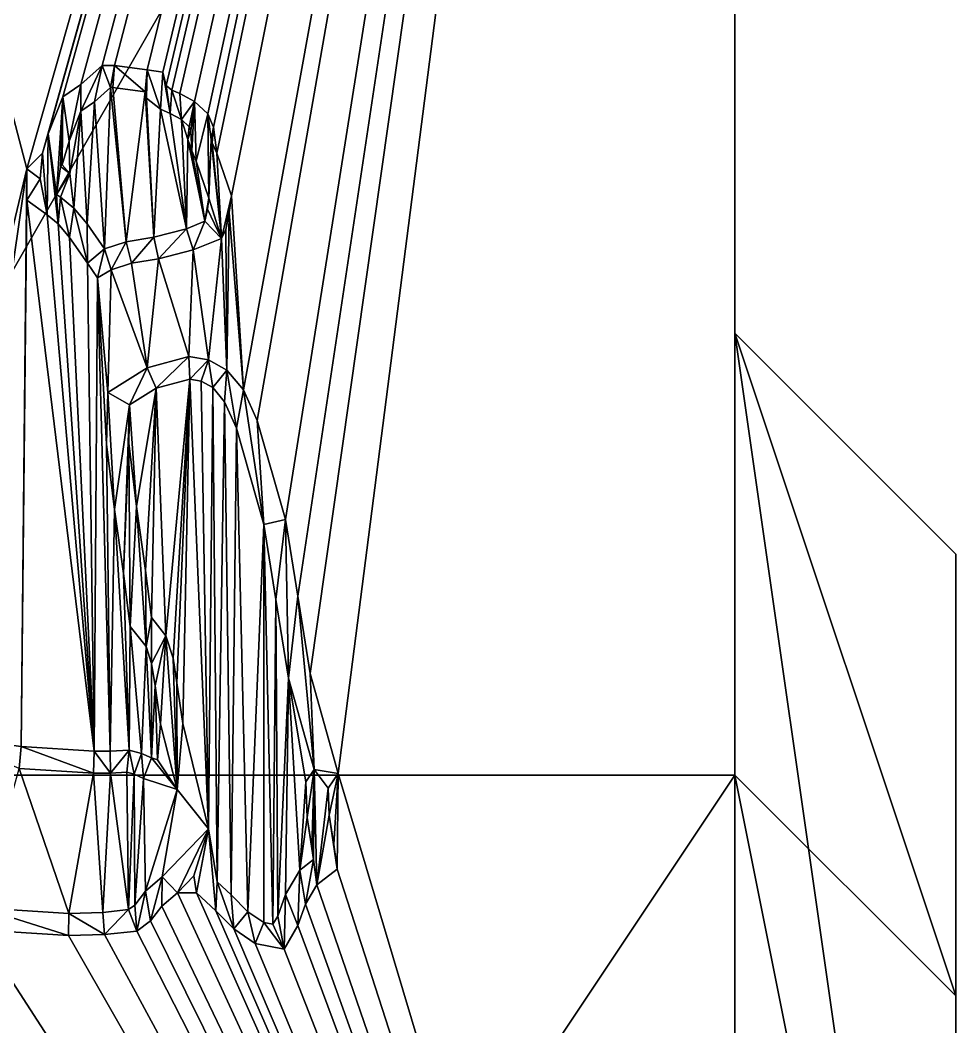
# Model space of a CAD drawing. Extents: x 10 to 110, y 10 to 115.
# Drawn here: x 88.82 to 110, y 34.3 to 57.09 of the extents above; entities that cross this region are included whole.
import ezdxf

# ---------------------------------------------------------------- set-up
doc = ezdxf.new("R2010")
doc.units = 0
doc.header["$MEASUREMENT"] = 0
doc.layers.add('STL2DXF', color=7, linetype='Continuous')

msp = doc.modelspace()

# ---------------------------------------------------------------- linework, layer by layer
at = {"layer": 'STL2DXF'}
for points in [[(85.754, 66.011, -0.6), (105, 110, -0.6), (88.975, 53.722, -0.6)], [(88.975, 53.722, -0.6), (105, 110, -0.6), (89.331, 54.079, -0.6)], [(89.331, 54.079, -0.6), (105, 110, -0.6), (89.458, 54.511, -0.6)], [(89.458, 54.511, -0.6), (105, 110, -0.6), (89.789, 55.351, -0.6)], [(89.789, 55.351, -0.6), (105, 110, -0.6), (90.196, 55.631, -0.6)], [(90.196, 55.631, -0.6), (105, 110, -0.6), (90.68, 56.063, -0.6)], [(90.68, 56.063, -0.6), (105, 110, -0.6), (90.96, 56.063, -0.6)], [(90.96, 56.063, -0.6), (105, 110, -0.6), (91.697, 55.962, -0.6)], [(91.697, 55.962, -0.6), (105, 110, -0.6), (92.054, 55.911, -0.6)], [(92.054, 55.911, -0.6), (105, 110, -0.6), (92.13, 55.605, -0.6)], [(92.13, 55.605, -0.6), (105, 110, -0.6), (92.257, 55.504, -0.6)], [(92.257, 55.504, -0.6), (105, 110, -0.6), (92.435, 55.427, -0.6)], [(92.435, 55.427, -0.6), (105, 110, -0.6), (92.766, 55.249, -0.6)], [(92.766, 55.249, -0.6), (105, 110, -0.6), (93.072, 54.969, -0.6)], [(93.072, 54.969, -0.6), (105, 110, -0.6), (93.199, 54.664, -0.6)], [(93.199, 54.664, -0.6), (105, 110, -0.6), (93.275, 54.079, -0.6)], [(93.275, 54.079, -0.6), (105, 110, -0.6), (93.606, 53.112, -0.6)], [(93.606, 53.112, -0.6), (105, 110, -0.6), (93.879, 48.716, -0.6)], [(93.879, 48.716, -0.6), (105, 110, -0.6), (94.191, 48.023, -0.6)], [(94.191, 48.023, -0.6), (105, 110, -0.6), (94.827, 45.784, -0.6)], [(94.827, 45.784, -0.6), (105, 110, -0.6), (95.107, 44.053, -0.6)], [(95.107, 44.053, -0.6), (105, 110, -0.6), (95.387, 42.298, -0.6)], [(95.387, 42.298, -0.6), (105, 110, -0.6), (96.023, 40.033, -0.6)], [(96.023, 40.033, -0.6), (105, 110, -0.6), (105, 10, -0.6)], [(105, 10, -0.6), (105, 110, -0.6), (105, 50, -0.6)], [(105, 50, -0.6), (105, 110, -0.6), (105, 70, -0.6)], [(82.121, 80, 0.5), (82.121, 40, 0.5), (105, 80, 0.5)], [(105, 80, 0.5), (82.121, 40, 0.5), (105, 40, 0.5)], [(105, 80, 0.5), (105, 40, 0.5), (105, 50, 0.5)], [(105, 80, 0.5), (105, 50, 0.5), (105, 70, 0.5)], [(105, 70, -0.6), (105, 50, 0.5), (105, 50, -0.6)], [(105, 50, 0.5), (105, 70, -0.6), (105, 70, 0.5)], [(85.754, 66.011, -0.6), (88.975, 53.722, -0.6), (85.947, 41.025, -0.6)], [(90.198, 55.026, -0.4), (90.196, 55.631, -0.4), (90.68, 56.063, -0.4)], [(90.68, 56.063, -0.4), (90.196, 55.631, -0.6), (90.68, 56.063, -0.6)], [(90.196, 55.631, -0.6), (90.68, 56.063, -0.4), (90.196, 55.631, -0.4)], [(90.198, 55.026, -0.4), (90.68, 56.063, -0.4), (90.506, 55.237, -0.4)], [(90.506, 55.237, -0.4), (90.68, 56.063, -0.4), (90.871, 55.563, -0.4)], [(90.871, 55.563, -0.4), (90.68, 56.063, -0.4), (90.96, 56.063, -0.4)], [(90.96, 56.063, -0.6), (90.68, 56.063, -0.4), (90.68, 56.063, -0.6)], [(90.68, 56.063, -0.4), (90.96, 56.063, -0.6), (90.96, 56.063, -0.4)], [(90.871, 55.563, -0.4), (90.96, 56.063, -0.4), (90.925, 55.563, -0.4)], [(90.925, 55.563, -0.4), (90.96, 56.063, -0.4), (91.65, 55.463, -0.4)], [(91.65, 55.463, -0.4), (90.96, 56.063, -0.4), (91.697, 55.962, -0.4)], [(91.697, 55.962, -0.6), (90.96, 56.063, -0.4), (90.96, 56.063, -0.6)], [(90.96, 56.063, -0.4), (91.697, 55.962, -0.6), (91.697, 55.962, -0.4)], [(91.65, 55.463, -0.4), (91.697, 55.962, -0.4), (91.686, 55.32, -0.4)], [(91.686, 55.32, -0.4), (91.697, 55.962, -0.4), (91.998, 55.071, -0.4)], [(91.998, 55.071, -0.4), (91.697, 55.962, -0.4), (92.054, 55.911, -0.4)], [(92.054, 55.911, -0.6), (91.697, 55.962, -0.4), (91.697, 55.962, -0.6)], [(91.697, 55.962, -0.4), (92.054, 55.911, -0.6), (92.054, 55.911, -0.4)], [(91.998, 55.071, -0.4), (92.054, 55.911, -0.4), (92.218, 54.976, -0.4)], [(92.218, 54.976, -0.4), (92.054, 55.911, -0.4), (92.13, 55.605, -0.4)], [(92.13, 55.605, -0.4), (92.054, 55.911, -0.6), (92.13, 55.605, -0.6)], [(92.054, 55.911, -0.6), (92.13, 55.605, -0.4), (92.054, 55.911, -0.4)], [(89.932, 54.349, -0.4), (89.789, 55.351, -0.4), (90.196, 55.631, -0.4)], [(90.196, 55.631, -0.4), (89.789, 55.351, -0.6), (90.196, 55.631, -0.6)], [(89.789, 55.351, -0.6), (90.196, 55.631, -0.4), (89.789, 55.351, -0.4)], [(89.932, 54.349, -0.4), (90.196, 55.631, -0.4), (90.198, 55.026, -0.4)], [(92.218, 54.976, -0.4), (92.13, 55.605, -0.4), (92.257, 55.504, -0.4)], [(92.257, 55.504, -0.6), (92.13, 55.605, -0.4), (92.13, 55.605, -0.6)], [(92.13, 55.605, -0.4), (92.257, 55.504, -0.6), (92.257, 55.504, -0.4)], [(90.732, 51.909, -0.6), (90.506, 55.237, -0.6), (90.871, 55.563, -0.6)], [(90.506, 55.237, -0.6), (90.871, 55.563, -0.4), (90.871, 55.563, -0.6)], [(90.871, 55.563, -0.4), (90.506, 55.237, -0.6), (90.506, 55.237, -0.4)], [(90.732, 51.909, -0.6), (90.871, 55.563, -0.6), (91.22, 52.072, -0.6)], [(91.22, 52.072, -0.6), (90.871, 55.563, -0.6), (90.925, 55.563, -0.6)], [(90.871, 55.563, -0.4), (90.925, 55.563, -0.6), (90.871, 55.563, -0.6)], [(90.925, 55.563, -0.6), (90.871, 55.563, -0.4), (90.925, 55.563, -0.4)], [(91.22, 52.072, -0.6), (90.925, 55.563, -0.6), (91.65, 55.463, -0.6)], [(90.925, 55.563, -0.4), (91.65, 55.463, -0.6), (90.925, 55.563, -0.6)], [(91.65, 55.463, -0.6), (90.925, 55.563, -0.4), (91.65, 55.463, -0.4)], [(91.22, 52.072, -0.6), (91.65, 55.463, -0.6), (91.848, 52.176, -0.6)], [(91.848, 52.176, -0.6), (91.65, 55.463, -0.6), (91.686, 55.32, -0.6)], [(91.65, 55.463, -0.6), (91.686, 55.32, -0.4), (91.686, 55.32, -0.6)], [(91.686, 55.32, -0.4), (91.65, 55.463, -0.6), (91.65, 55.463, -0.4)], [(92.218, 54.976, -0.4), (92.257, 55.504, -0.4), (92.474, 54.838, -0.4)], [(92.474, 54.838, -0.4), (92.257, 55.504, -0.4), (92.435, 55.427, -0.4)], [(92.435, 55.427, -0.6), (92.257, 55.504, -0.4), (92.257, 55.504, -0.6)], [(92.257, 55.504, -0.4), (92.435, 55.427, -0.6), (92.435, 55.427, -0.4)], [(92.474, 54.838, -0.4), (92.435, 55.427, -0.4), (92.766, 55.249, -0.4)], [(92.766, 55.249, -0.6), (92.435, 55.427, -0.4), (92.435, 55.427, -0.6)], [(92.435, 55.427, -0.4), (92.766, 55.249, -0.6), (92.766, 55.249, -0.4)], [(89.789, 55.351, -0.4), (89.648, 53.14, -0.4), (89.458, 54.511, -0.4)], [(89.789, 55.351, -0.6), (89.458, 54.511, -0.4), (89.458, 54.511, -0.6)], [(89.458, 54.511, -0.4), (89.789, 55.351, -0.6), (89.789, 55.351, -0.4)], [(89.648, 53.14, -0.4), (89.789, 55.351, -0.4), (89.736, 53.777, -0.4)], [(89.736, 53.777, -0.4), (89.789, 55.351, -0.4), (89.775, 53.815, -0.4)], [(89.775, 53.815, -0.4), (89.789, 55.351, -0.4), (89.932, 54.349, -0.4)], [(90.34, 52.474, -0.6), (90.198, 55.026, -0.6), (90.506, 55.237, -0.6)], [(90.198, 55.026, -0.6), (90.506, 55.237, -0.4), (90.506, 55.237, -0.6)], [(90.506, 55.237, -0.4), (90.198, 55.026, -0.6), (90.198, 55.026, -0.4)], [(90.34, 52.474, -0.6), (90.506, 55.237, -0.6), (90.732, 51.909, -0.6)], [(91.848, 52.176, -0.6), (91.686, 55.32, -0.6), (91.998, 55.071, -0.6)], [(91.686, 55.32, -0.4), (91.998, 55.071, -0.6), (91.686, 55.32, -0.6)], [(91.998, 55.071, -0.6), (91.686, 55.32, -0.4), (91.998, 55.071, -0.4)], [(92.474, 54.838, -0.4), (92.766, 55.249, -0.4), (92.652, 54.675, -0.4)], [(92.652, 54.675, -0.4), (92.766, 55.249, -0.4), (92.689, 54.588, -0.4)], [(92.689, 54.588, -0.4), (92.766, 55.249, -0.4), (92.707, 54.127, -0.4)], [(92.707, 54.127, -0.4), (92.766, 55.249, -0.4), (92.809, 53.896, -0.4)], [(92.809, 53.896, -0.4), (92.766, 55.249, -0.4), (93.072, 54.969, -0.4)], [(93.072, 54.969, -0.6), (92.766, 55.249, -0.4), (92.766, 55.249, -0.6)], [(92.766, 55.249, -0.4), (93.072, 54.969, -0.6), (93.072, 54.969, -0.4)], [(89.949, 53.617, -0.6), (89.932, 54.349, -0.6), (90.198, 55.026, -0.6)], [(89.932, 54.349, -0.4), (90.198, 55.026, -0.6), (89.932, 54.349, -0.6)], [(90.198, 55.026, -0.6), (89.932, 54.349, -0.4), (90.198, 55.026, -0.4)], [(89.949, 53.617, -0.6), (90.198, 55.026, -0.6), (90.039, 52.835, -0.6)], [(90.039, 52.835, -0.6), (90.198, 55.026, -0.6), (90.34, 52.474, -0.6)], [(91.848, 52.176, -0.6), (91.998, 55.071, -0.6), (92.585, 52.367, -0.6)], [(92.585, 52.367, -0.6), (91.998, 55.071, -0.6), (92.218, 54.976, -0.6)], [(91.998, 55.071, -0.4), (92.218, 54.976, -0.6), (91.998, 55.071, -0.6)], [(92.218, 54.976, -0.6), (91.998, 55.071, -0.4), (92.218, 54.976, -0.4)], [(92.585, 52.367, -0.6), (92.218, 54.976, -0.6), (92.474, 54.838, -0.6)], [(92.218, 54.976, -0.4), (92.474, 54.838, -0.6), (92.218, 54.976, -0.6)], [(92.474, 54.838, -0.6), (92.218, 54.976, -0.4), (92.474, 54.838, -0.4)], [(92.809, 53.896, -0.4), (93.072, 54.969, -0.4), (93.095, 53.061, -0.4)], [(93.095, 53.061, -0.4), (93.072, 54.969, -0.4), (93.148, 54.384, -0.4)], [(93.148, 54.384, -0.4), (93.072, 54.969, -0.4), (93.199, 54.664, -0.4)], [(93.199, 54.664, -0.4), (93.072, 54.969, -0.6), (93.199, 54.664, -0.6)], [(93.072, 54.969, -0.6), (93.199, 54.664, -0.4), (93.072, 54.969, -0.4)], [(92.585, 52.367, -0.6), (92.474, 54.838, -0.6), (92.621, 54.384, -0.6)], [(92.621, 54.384, -0.6), (92.474, 54.838, -0.6), (92.652, 54.675, -0.6)], [(92.474, 54.838, -0.4), (92.652, 54.675, -0.6), (92.474, 54.838, -0.6)], [(92.652, 54.675, -0.6), (92.474, 54.838, -0.4), (92.652, 54.675, -0.4)], [(89.433, 52.679, -0.4), (89.331, 54.079, -0.4), (89.458, 54.511, -0.4)], [(89.458, 54.511, -0.6), (89.331, 54.079, -0.4), (89.331, 54.079, -0.6)], [(89.331, 54.079, -0.4), (89.458, 54.511, -0.6), (89.458, 54.511, -0.4)], [(89.433, 52.679, -0.4), (89.458, 54.511, -0.4), (89.687, 52.476, -0.4)], [(89.687, 52.476, -0.4), (89.458, 54.511, -0.4), (89.648, 53.14, -0.4)], [(92.621, 54.384, -0.6), (92.652, 54.675, -0.6), (92.689, 54.588, -0.6)], [(92.707, 54.127, -0.4), (92.621, 54.384, -0.4), (92.689, 54.588, -0.4)], [(92.689, 54.588, -0.6), (92.621, 54.384, -0.4), (92.621, 54.384, -0.6)], [(92.621, 54.384, -0.4), (92.689, 54.588, -0.6), (92.689, 54.588, -0.4)], [(92.652, 54.675, -0.6), (92.689, 54.588, -0.4), (92.689, 54.588, -0.6)], [(92.689, 54.588, -0.4), (92.652, 54.675, -0.6), (92.652, 54.675, -0.4)], [(93.148, 54.384, -0.4), (93.199, 54.664, -0.4), (93.173, 54.46, -0.4)], [(93.148, 54.384, -0.4), (93.173, 54.46, -0.6), (93.148, 54.384, -0.6)], [(93.173, 54.46, -0.6), (93.148, 54.384, -0.4), (93.173, 54.46, -0.4)], [(93.173, 54.46, -0.6), (93.173, 54.308, -0.6), (93.148, 54.384, -0.6)], [(93.173, 54.46, -0.4), (93.199, 54.664, -0.6), (93.173, 54.46, -0.6)], [(93.199, 54.664, -0.6), (93.173, 54.46, -0.4), (93.199, 54.664, -0.4)], [(93.173, 54.308, -0.6), (93.173, 54.46, -0.6), (93.199, 54.664, -0.6)], [(93.173, 54.308, -0.6), (93.199, 54.664, -0.6), (93.275, 54.079, -0.6)], [(89.949, 53.617, -0.6), (89.775, 53.815, -0.6), (89.932, 54.349, -0.6)], [(89.775, 53.815, -0.4), (89.932, 54.349, -0.6), (89.775, 53.815, -0.6)], [(89.932, 54.349, -0.6), (89.775, 53.815, -0.4), (89.932, 54.349, -0.4)], [(92.621, 54.384, -0.6), (93.006, 52.535, -0.6), (92.585, 52.367, -0.6)], [(93.006, 52.535, -0.6), (92.621, 54.384, -0.6), (92.707, 54.127, -0.6)], [(92.621, 54.384, -0.6), (92.707, 54.127, -0.4), (92.707, 54.127, -0.6)], [(92.707, 54.127, -0.4), (92.621, 54.384, -0.6), (92.621, 54.384, -0.4)], [(93.377, 52.145, -0.4), (93.095, 53.061, -0.4), (93.148, 54.384, -0.4)], [(93.377, 52.145, -0.4), (93.148, 54.384, -0.4), (93.173, 54.308, -0.4)], [(93.173, 54.308, -0.4), (93.148, 54.384, -0.6), (93.173, 54.308, -0.6)], [(93.148, 54.384, -0.6), (93.173, 54.308, -0.4), (93.148, 54.384, -0.4)], [(93.377, 52.145, -0.4), (93.173, 54.308, -0.4), (93.275, 54.079, -0.4)], [(93.275, 54.079, -0.4), (93.173, 54.308, -0.6), (93.275, 54.079, -0.6)], [(93.173, 54.308, -0.6), (93.275, 54.079, -0.4), (93.173, 54.308, -0.4)], [(89.331, 54.079, -0.4), (89.28, 53.493, -0.4), (88.975, 53.722, -0.4)], [(89.331, 54.079, -0.4), (88.975, 53.722, -0.6), (89.331, 54.079, -0.6)], [(88.975, 53.722, -0.6), (89.331, 54.079, -0.4), (88.975, 53.722, -0.4)], [(89.433, 52.679, -0.4), (89.28, 53.493, -0.4), (89.331, 54.079, -0.4)], [(93.006, 52.535, -0.6), (92.707, 54.127, -0.6), (92.809, 53.896, -0.6)], [(92.707, 54.127, -0.6), (92.809, 53.896, -0.4), (92.809, 53.896, -0.6)], [(92.809, 53.896, -0.4), (92.707, 54.127, -0.6), (92.707, 54.127, -0.4)], [(93.377, 52.145, -0.4), (93.275, 54.079, -0.4), (93.606, 53.112, -0.4)], [(93.606, 53.112, -0.4), (93.275, 54.079, -0.6), (93.606, 53.112, -0.6)], [(93.275, 54.079, -0.6), (93.606, 53.112, -0.4), (93.275, 54.079, -0.4)], [(89.949, 53.617, -0.4), (89.648, 53.14, -0.4), (89.736, 53.777, -0.4)], [(89.775, 53.815, -0.6), (89.949, 53.617, -0.6), (89.736, 53.777, -0.6)], [(89.736, 53.777, -0.4), (89.775, 53.815, -0.6), (89.736, 53.777, -0.6)], [(89.775, 53.815, -0.6), (89.736, 53.777, -0.4), (89.775, 53.815, -0.4)], [(89.949, 53.617, -0.6), (89.736, 53.777, -0.4), (89.736, 53.777, -0.6)], [(89.736, 53.777, -0.4), (89.949, 53.617, -0.6), (89.949, 53.617, -0.4)], [(93.006, 52.535, -0.6), (92.809, 53.896, -0.6), (93.095, 53.061, -0.6)], [(92.809, 53.896, -0.6), (93.095, 53.061, -0.4), (93.095, 53.061, -0.6)], [(93.095, 53.061, -0.4), (92.809, 53.896, -0.6), (92.809, 53.896, -0.4)], [(85.947, 41.025, -0.6), (88.975, 53.722, -0.6), (87.117, 40.873, -0.6)], [(87.117, 40.873, -0.6), (88.975, 53.722, -0.6), (88.848, 40.644, -0.6)], [(88.975, 53.01, -0.6), (88.848, 40.644, -0.6), (88.975, 53.722, -0.6)], [(88.975, 53.722, -0.4), (89.28, 53.493, -0.6), (88.975, 53.722, -0.6)], [(89.28, 53.493, -0.6), (88.975, 53.722, -0.4), (89.28, 53.493, -0.4)], [(89.28, 53.493, -0.6), (88.975, 53.01, -0.6), (88.975, 53.722, -0.6)], [(89.949, 53.617, -0.6), (89.736, 53.077, -0.6), (89.648, 53.14, -0.6)], [(89.648, 53.14, -0.4), (89.949, 53.617, -0.6), (89.648, 53.14, -0.6)], [(89.949, 53.617, -0.6), (89.648, 53.14, -0.4), (89.949, 53.617, -0.4)], [(89.736, 53.077, -0.6), (89.949, 53.617, -0.6), (90.039, 52.835, -0.6)], [(89.28, 53.493, -0.4), (89.433, 52.679, -0.4), (88.975, 53.01, -0.4)], [(89.28, 53.493, -0.6), (88.975, 53.01, -0.4), (88.975, 53.01, -0.6)], [(88.975, 53.01, -0.4), (89.28, 53.493, -0.6), (89.28, 53.493, -0.4)], [(89.687, 52.476, -0.4), (89.648, 53.14, -0.4), (89.736, 53.077, -0.4)], [(89.736, 53.077, -0.6), (89.648, 53.14, -0.4), (89.648, 53.14, -0.6)], [(89.648, 53.14, -0.4), (89.736, 53.077, -0.6), (89.736, 53.077, -0.4)], [(93.377, 52.145, -0.4), (93.606, 53.112, -0.4), (93.479, 52.348, -0.4)], [(93.479, 52.348, -0.4), (93.606, 53.112, -0.4), (93.555, 52.73, -0.4)], [(93.555, 52.73, -0.4), (93.606, 53.112, -0.6), (93.555, 52.73, -0.6)], [(93.606, 53.112, -0.6), (93.555, 52.73, -0.4), (93.606, 53.112, -0.4)], [(93.879, 48.716, -0.6), (93.555, 52.73, -0.6), (93.606, 53.112, -0.6)], [(88.848, 40.644, -0.6), (88.975, 53.01, -0.6), (90.502, 40.542, -0.6)], [(88.975, 53.01, -0.4), (89.433, 52.679, -0.6), (88.975, 53.01, -0.6)], [(89.433, 52.679, -0.6), (88.975, 53.01, -0.4), (89.433, 52.679, -0.4)], [(90.502, 40.542, -0.6), (88.975, 53.01, -0.6), (89.433, 52.679, -0.6)], [(89.687, 52.476, -0.4), (89.736, 53.077, -0.4), (89.942, 52.17, -0.4)], [(89.942, 52.17, -0.4), (89.736, 53.077, -0.4), (90.039, 52.835, -0.4)], [(90.039, 52.835, -0.6), (89.736, 53.077, -0.4), (89.736, 53.077, -0.6)], [(89.736, 53.077, -0.4), (90.039, 52.835, -0.6), (90.039, 52.835, -0.4)], [(93.006, 52.535, -0.6), (93.095, 53.061, -0.6), (93.061, 52.812, -0.6)], [(93.377, 52.145, -0.4), (93.061, 52.812, -0.4), (93.095, 53.061, -0.4)], [(93.095, 53.061, -0.6), (93.061, 52.812, -0.4), (93.061, 52.812, -0.6)], [(93.061, 52.812, -0.4), (93.095, 53.061, -0.6), (93.095, 53.061, -0.4)], [(89.433, 52.679, -0.4), (89.687, 52.476, -0.6), (89.433, 52.679, -0.6)], [(89.687, 52.476, -0.6), (89.433, 52.679, -0.4), (89.687, 52.476, -0.4)], [(90.502, 40.542, -0.6), (89.433, 52.679, -0.6), (89.687, 52.476, -0.6)], [(89.942, 52.17, -0.4), (90.039, 52.835, -0.4), (90.349, 51.585, -0.4)], [(90.349, 51.585, -0.4), (90.039, 52.835, -0.4), (90.34, 52.474, -0.4)], [(90.34, 52.474, -0.4), (90.039, 52.835, -0.6), (90.34, 52.474, -0.6)], [(90.039, 52.835, -0.6), (90.34, 52.474, -0.4), (90.039, 52.835, -0.4)], [(93.377, 52.145, -0.4), (93.006, 52.535, -0.4), (93.061, 52.812, -0.4)], [(93.061, 52.812, -0.6), (93.006, 52.535, -0.4), (93.006, 52.535, -0.6)], [(93.006, 52.535, -0.4), (93.061, 52.812, -0.6), (93.061, 52.812, -0.4)], [(93.479, 52.348, -0.4), (93.555, 52.73, -0.6), (93.479, 52.348, -0.6)], [(93.555, 52.73, -0.6), (93.479, 52.348, -0.4), (93.555, 52.73, -0.4)], [(93.504, 49.168, -0.6), (93.479, 52.348, -0.6), (93.555, 52.73, -0.6)], [(93.504, 49.168, -0.6), (93.555, 52.73, -0.6), (93.879, 48.716, -0.6)], [(89.687, 52.476, -0.6), (89.942, 52.17, -0.4), (89.942, 52.17, -0.6)], [(89.942, 52.17, -0.4), (89.687, 52.476, -0.6), (89.687, 52.476, -0.4)], [(90.502, 40.542, -0.6), (89.687, 52.476, -0.6), (89.942, 52.17, -0.6)], [(90.349, 51.585, -0.4), (90.34, 52.474, -0.4), (90.732, 51.909, -0.4)], [(90.732, 51.909, -0.4), (90.34, 52.474, -0.6), (90.732, 51.909, -0.6)], [(90.34, 52.474, -0.6), (90.732, 51.909, -0.4), (90.34, 52.474, -0.4)], [(92.741, 51.89, -0.4), (92.585, 52.367, -0.4), (93.006, 52.535, -0.4)], [(93.006, 52.535, -0.4), (92.585, 52.367, -0.6), (93.006, 52.535, -0.6)], [(92.585, 52.367, -0.6), (93.006, 52.535, -0.4), (92.585, 52.367, -0.4)], [(92.741, 51.89, -0.4), (93.006, 52.535, -0.4), (93.377, 52.145, -0.4)], [(91.952, 51.687, -0.4), (91.848, 52.176, -0.4), (92.585, 52.367, -0.4)], [(92.585, 52.367, -0.4), (91.848, 52.176, -0.6), (92.585, 52.367, -0.6)], [(91.848, 52.176, -0.6), (92.585, 52.367, -0.4), (91.848, 52.176, -0.4)], [(91.952, 51.687, -0.4), (92.585, 52.367, -0.4), (92.741, 51.89, -0.4)], [(93.377, 52.145, -0.4), (93.479, 52.348, -0.6), (93.377, 52.145, -0.6)], [(93.479, 52.348, -0.6), (93.377, 52.145, -0.4), (93.479, 52.348, -0.4)], [(93.504, 49.168, -0.6), (93.377, 52.145, -0.6), (93.479, 52.348, -0.6)], [(89.942, 52.17, -0.6), (90.349, 51.585, -0.4), (90.349, 51.585, -0.6)], [(90.349, 51.585, -0.4), (89.942, 52.17, -0.6), (89.942, 52.17, -0.4)], [(90.502, 40.542, -0.6), (89.942, 52.17, -0.6), (90.349, 51.585, -0.6)], [(90.883, 51.432, -0.4), (90.732, 51.909, -0.4), (91.22, 52.072, -0.4)], [(91.22, 52.072, -0.4), (90.732, 51.909, -0.6), (91.22, 52.072, -0.6)], [(90.732, 51.909, -0.6), (91.22, 52.072, -0.4), (90.732, 51.909, -0.4)], [(90.883, 51.432, -0.4), (91.22, 52.072, -0.4), (91.341, 51.585, -0.4)], [(91.341, 51.585, -0.4), (91.22, 52.072, -0.4), (91.848, 52.176, -0.4)], [(91.848, 52.176, -0.6), (91.22, 52.072, -0.4), (91.22, 52.072, -0.6)], [(91.22, 52.072, -0.4), (91.848, 52.176, -0.6), (91.848, 52.176, -0.4)], [(91.341, 51.585, -0.4), (91.848, 52.176, -0.4), (91.952, 51.687, -0.4)], [(92.741, 51.89, -0.6), (93.377, 52.145, -0.4), (93.377, 52.145, -0.6)], [(93.377, 52.145, -0.4), (92.741, 51.89, -0.6), (92.741, 51.89, -0.4)], [(93.084, 49.397, -0.6), (92.741, 51.89, -0.6), (93.377, 52.145, -0.6)], [(93.084, 49.397, -0.6), (93.377, 52.145, -0.6), (93.504, 49.168, -0.6)], [(90.349, 51.585, -0.4), (90.732, 51.909, -0.4), (90.578, 51.254, -0.4)], [(90.578, 51.254, -0.4), (90.732, 51.909, -0.4), (90.883, 51.432, -0.4)], [(91.952, 51.687, -0.6), (92.741, 51.89, -0.4), (92.741, 51.89, -0.6)], [(92.741, 51.89, -0.4), (91.952, 51.687, -0.6), (91.952, 51.687, -0.4)], [(92.639, 49.473, -0.6), (91.952, 51.687, -0.6), (92.741, 51.89, -0.6)], [(92.639, 49.473, -0.6), (92.741, 51.89, -0.6), (93.084, 49.397, -0.6)], [(90.349, 51.585, -0.6), (90.578, 51.254, -0.4), (90.578, 51.254, -0.6)], [(90.578, 51.254, -0.4), (90.349, 51.585, -0.6), (90.349, 51.585, -0.4)], [(90.502, 40.542, -0.6), (90.349, 51.585, -0.6), (90.578, 51.254, -0.6)], [(90.883, 51.432, -0.6), (91.341, 51.585, -0.4), (91.341, 51.585, -0.6)], [(91.341, 51.585, -0.4), (90.883, 51.432, -0.6), (90.883, 51.432, -0.4)], [(91.697, 49.219, -0.6), (90.883, 51.432, -0.6), (91.341, 51.585, -0.6)], [(91.341, 51.585, -0.4), (91.952, 51.687, -0.6), (91.341, 51.585, -0.6)], [(91.952, 51.687, -0.6), (91.341, 51.585, -0.4), (91.952, 51.687, -0.4)], [(91.697, 49.219, -0.6), (91.341, 51.585, -0.6), (91.952, 51.687, -0.6)], [(91.697, 49.219, -0.6), (91.952, 51.687, -0.6), (92.639, 49.473, -0.6)], [(90.578, 51.254, -0.6), (90.883, 51.432, -0.4), (90.883, 51.432, -0.6)], [(90.883, 51.432, -0.4), (90.578, 51.254, -0.6), (90.578, 51.254, -0.4)], [(90.807, 48.659, -0.6), (90.578, 51.254, -0.6), (90.883, 51.432, -0.6)], [(90.807, 48.659, -0.6), (90.883, 51.432, -0.6), (91.697, 49.219, -0.6)], [(90.502, 40.542, -0.6), (90.578, 51.254, -0.6), (90.858, 40.542, -0.6)], [(90.578, 51.254, -0.6), (90.807, 48.659, -0.6), (90.781, 47.488, -0.6)], [(90.858, 40.542, -0.6), (90.578, 51.254, -0.6), (90.781, 47.488, -0.6)], [(110, 35, 0.5), (105, 50, 0.5), (105, 40, 0.5)], [(105, 50, 0.5), (110, 35, 0.5), (110, 45, 0.5)], [(105, 50, -0.6), (110, 45, 0.5), (110, 45, -0.6)], [(110, 45, 0.5), (105, 50, -0.6), (105, 50, 0.5)], [(105, 10, -0.6), (105, 50, -0.6), (110, 15, -0.6)], [(110, 15, -0.6), (105, 50, -0.6), (110, 45, -0.6)], [(91.9, 48.755, -0.4), (91.697, 49.219, -0.4), (92.639, 49.473, -0.4)], [(92.639, 49.473, -0.4), (91.697, 49.219, -0.6), (92.639, 49.473, -0.6)], [(91.697, 49.219, -0.6), (92.639, 49.473, -0.4), (91.697, 49.219, -0.4)], [(91.9, 48.755, -0.4), (92.639, 49.473, -0.4), (92.663, 48.962, -0.4)], [(92.663, 48.962, -0.4), (92.639, 49.473, -0.4), (93.084, 49.397, -0.4)], [(93.084, 49.397, -0.6), (92.639, 49.473, -0.4), (92.639, 49.473, -0.6)], [(92.639, 49.473, -0.4), (93.084, 49.397, -0.6), (93.084, 49.397, -0.4)], [(91.301, 48.379, -0.4), (90.807, 48.659, -0.4), (91.697, 49.219, -0.4)], [(91.697, 49.219, -0.4), (90.807, 48.659, -0.6), (91.697, 49.219, -0.6)], [(90.807, 48.659, -0.6), (91.697, 49.219, -0.4), (90.807, 48.659, -0.4)], [(91.301, 48.379, -0.4), (91.697, 49.219, -0.4), (91.9, 48.755, -0.4)], [(92.663, 48.962, -0.4), (93.084, 49.397, -0.4), (92.918, 48.918, -0.4)], [(92.918, 48.918, -0.4), (93.084, 49.397, -0.4), (93.181, 48.775, -0.4)], [(93.181, 48.775, -0.4), (93.084, 49.397, -0.4), (93.504, 49.168, -0.4)], [(93.504, 49.168, -0.6), (93.084, 49.397, -0.4), (93.084, 49.397, -0.6)], [(93.084, 49.397, -0.4), (93.504, 49.168, -0.6), (93.504, 49.168, -0.4)], [(93.181, 48.775, -0.4), (93.504, 49.168, -0.4), (93.451, 48.449, -0.4)], [(93.451, 48.449, -0.4), (93.504, 49.168, -0.4), (93.72, 47.851, -0.4)], [(93.72, 47.851, -0.4), (93.504, 49.168, -0.4), (93.879, 48.716, -0.4)], [(93.879, 48.716, -0.4), (93.504, 49.168, -0.6), (93.879, 48.716, -0.6)], [(93.504, 49.168, -0.6), (93.879, 48.716, -0.4), (93.504, 49.168, -0.4)], [(92.119, 43.148, -0.6), (91.9, 48.755, -0.6), (92.663, 48.962, -0.6)], [(91.9, 48.755, -0.6), (92.663, 48.962, -0.4), (92.663, 48.962, -0.6)], [(92.663, 48.962, -0.4), (91.9, 48.755, -0.6), (91.9, 48.755, -0.4)], [(92.119, 43.148, -0.6), (92.663, 48.962, -0.6), (92.287, 42.644, -0.6)], [(92.287, 42.644, -0.6), (92.663, 48.962, -0.6), (92.37, 42.091, -0.6)], [(92.37, 42.091, -0.6), (92.663, 48.962, -0.6), (92.506, 41.167, -0.6)], [(93.089, 38.784, -0.6), (92.506, 41.167, -0.6), (92.663, 48.962, -0.6)], [(93.089, 38.784, -0.6), (92.663, 48.962, -0.6), (92.918, 48.918, -0.6)], [(92.663, 48.962, -0.4), (92.918, 48.918, -0.6), (92.663, 48.962, -0.6)], [(92.918, 48.918, -0.6), (92.663, 48.962, -0.4), (92.918, 48.918, -0.4)], [(93.089, 38.784, -0.6), (92.918, 48.918, -0.6), (93.181, 48.775, -0.6)], [(92.918, 48.918, -0.4), (93.181, 48.775, -0.6), (92.918, 48.918, -0.6)], [(93.181, 48.775, -0.6), (92.918, 48.918, -0.4), (93.181, 48.775, -0.4)], [(93.089, 38.784, -0.6), (93.181, 48.775, -0.6), (93.283, 37.583, -0.6)], [(93.283, 37.583, -0.6), (93.181, 48.775, -0.6), (93.451, 48.449, -0.6)], [(93.181, 48.775, -0.6), (93.451, 48.449, -0.4), (93.451, 48.449, -0.6)], [(93.451, 48.449, -0.4), (93.181, 48.775, -0.6), (93.181, 48.775, -0.4)], [(90.807, 48.659, -0.4), (90.96, 46.013, -0.4), (90.781, 47.488, -0.4)], [(90.807, 48.659, -0.6), (90.781, 47.488, -0.4), (90.781, 47.488, -0.6)], [(90.781, 47.488, -0.4), (90.807, 48.659, -0.6), (90.807, 48.659, -0.4)], [(90.96, 46.013, -0.4), (90.807, 48.659, -0.4), (91.301, 48.379, -0.4)], [(91.455, 46.077, -0.6), (91.301, 48.379, -0.6), (91.9, 48.755, -0.6)], [(91.301, 48.379, -0.6), (91.9, 48.755, -0.4), (91.9, 48.755, -0.6)], [(91.9, 48.755, -0.4), (91.301, 48.379, -0.6), (91.301, 48.379, -0.4)], [(91.455, 46.077, -0.6), (91.9, 48.755, -0.6), (91.659, 44.629, -0.6)], [(91.659, 44.629, -0.6), (91.9, 48.755, -0.6), (91.794, 43.565, -0.6)], [(91.794, 43.565, -0.6), (91.9, 48.755, -0.6), (92.119, 43.148, -0.6)], [(93.72, 47.851, -0.4), (93.879, 48.716, -0.4), (94.338, 45.675, -0.4)], [(94.338, 45.675, -0.4), (93.879, 48.716, -0.4), (94.191, 48.023, -0.4)], [(94.191, 48.023, -0.4), (93.879, 48.716, -0.6), (94.191, 48.023, -0.6)], [(93.879, 48.716, -0.6), (94.191, 48.023, -0.4), (93.879, 48.716, -0.4)], [(90.96, 46.013, -0.4), (91.301, 48.379, -0.4), (91.163, 44.562, -0.4)], [(91.163, 44.562, -0.4), (91.301, 48.379, -0.4), (91.282, 47.513, -0.4)], [(91.301, 48.379, -0.6), (91.455, 46.077, -0.6), (91.282, 47.513, -0.6)], [(91.282, 47.513, -0.4), (91.301, 48.379, -0.6), (91.282, 47.513, -0.6)], [(91.301, 48.379, -0.6), (91.282, 47.513, -0.4), (91.301, 48.379, -0.4)], [(93.283, 37.583, -0.6), (93.451, 48.449, -0.6), (93.598, 37.287, -0.6)], [(93.598, 37.287, -0.6), (93.451, 48.449, -0.6), (93.72, 47.851, -0.6)], [(93.451, 48.449, -0.6), (93.72, 47.851, -0.4), (93.72, 47.851, -0.6)], [(93.72, 47.851, -0.4), (93.451, 48.449, -0.6), (93.451, 48.449, -0.4)], [(93.598, 37.287, -0.6), (93.72, 47.851, -0.6), (93.977, 36.908, -0.6)], [(93.977, 36.908, -0.6), (93.72, 47.851, -0.6), (94.338, 45.675, -0.6)], [(93.72, 47.851, -0.6), (94.338, 45.675, -0.4), (94.338, 45.675, -0.6)], [(94.338, 45.675, -0.4), (93.72, 47.851, -0.6), (93.72, 47.851, -0.4)], [(94.338, 45.675, -0.4), (94.191, 48.023, -0.4), (94.827, 45.784, -0.4)], [(94.827, 45.784, -0.4), (94.191, 48.023, -0.6), (94.827, 45.784, -0.6)], [(94.191, 48.023, -0.6), (94.827, 45.784, -0.4), (94.191, 48.023, -0.4)], [(90.781, 47.488, -0.6), (90.96, 46.013, -0.4), (90.96, 46.013, -0.6)], [(90.96, 46.013, -0.4), (90.781, 47.488, -0.6), (90.781, 47.488, -0.4)], [(90.858, 40.542, -0.6), (90.781, 47.488, -0.6), (90.96, 46.013, -0.6)], [(91.282, 47.513, -0.4), (91.316, 43.366, -0.4), (91.163, 44.562, -0.4)], [(91.316, 43.366, -0.4), (91.282, 47.513, -0.4), (91.455, 46.077, -0.4)], [(91.455, 46.077, -0.4), (91.282, 47.513, -0.6), (91.455, 46.077, -0.6)], [(91.282, 47.513, -0.6), (91.455, 46.077, -0.4), (91.282, 47.513, -0.4)], [(91.316, 43.366, -0.4), (91.455, 46.077, -0.4), (91.672, 42.908, -0.4)], [(91.672, 42.908, -0.4), (91.455, 46.077, -0.4), (91.659, 44.629, -0.4)], [(91.659, 44.629, -0.4), (91.455, 46.077, -0.6), (91.659, 44.629, -0.6)], [(91.455, 46.077, -0.6), (91.659, 44.629, -0.4), (91.455, 46.077, -0.4)], [(90.858, 40.542, -0.6), (90.96, 46.013, -0.6), (91.29, 40.567, -0.6)], [(90.96, 46.013, -0.6), (91.163, 44.562, -0.4), (91.163, 44.562, -0.6)], [(91.163, 44.562, -0.4), (90.96, 46.013, -0.6), (90.96, 46.013, -0.4)], [(91.29, 40.567, -0.6), (90.96, 46.013, -0.6), (91.163, 44.562, -0.6)], [(93.977, 36.908, -0.6), (94.338, 45.675, -0.6), (94.337, 36.662, -0.6)], [(94.337, 36.662, -0.6), (94.338, 45.675, -0.6), (94.545, 36.622, -0.6)], [(94.338, 45.675, -0.4), (94.827, 45.784, -0.4), (94.613, 43.974, -0.4)], [(94.545, 36.622, -0.6), (94.338, 45.675, -0.6), (94.613, 43.974, -0.6)], [(94.338, 45.675, -0.6), (94.613, 43.974, -0.4), (94.613, 43.974, -0.6)], [(94.613, 43.974, -0.4), (94.338, 45.675, -0.6), (94.338, 45.675, -0.4)], [(94.613, 43.974, -0.4), (94.827, 45.784, -0.4), (94.898, 42.19, -0.4)], [(94.898, 42.19, -0.4), (94.827, 45.784, -0.4), (95.107, 44.053, -0.4)], [(95.107, 44.053, -0.4), (94.827, 45.784, -0.6), (95.107, 44.053, -0.6)], [(94.827, 45.784, -0.6), (95.107, 44.053, -0.4), (94.827, 45.784, -0.4)], [(110, 45, -0.6), (110, 15), (110, 15, -0.6)], [(110, 15), (110, 45, -0.6), (110, 35)], [(110, 35), (110, 45, -0.6), (110, 35, 0.5)], [(110, 35, 0.5), (110, 45, -0.6), (110, 45, 0.5)], [(91.163, 44.562, -0.6), (91.316, 43.366, -0.4), (91.316, 43.366, -0.6)], [(91.316, 43.366, -0.4), (91.163, 44.562, -0.6), (91.163, 44.562, -0.4)], [(91.29, 40.567, -0.6), (91.163, 44.562, -0.6), (91.316, 43.366, -0.6)], [(91.672, 42.908, -0.4), (91.659, 44.629, -0.4), (91.794, 43.565, -0.4)], [(91.794, 43.565, -0.4), (91.659, 44.629, -0.6), (91.794, 43.565, -0.6)], [(91.659, 44.629, -0.6), (91.794, 43.565, -0.4), (91.659, 44.629, -0.4)], [(94.898, 42.19, -0.4), (95.107, 44.053, -0.4), (95.478, 40.124, -0.4)], [(95.478, 40.124, -0.4), (95.107, 44.053, -0.4), (95.387, 42.298, -0.4)], [(95.387, 42.298, -0.4), (95.107, 44.053, -0.6), (95.387, 42.298, -0.6)], [(95.107, 44.053, -0.6), (95.387, 42.298, -0.4), (95.107, 44.053, -0.4)], [(94.545, 36.622, -0.6), (94.613, 43.974, -0.6), (94.652, 36.81, -0.6)], [(94.652, 36.81, -0.6), (94.613, 43.974, -0.6), (94.898, 42.19, -0.6)], [(94.613, 43.974, -0.6), (94.898, 42.19, -0.4), (94.898, 42.19, -0.6)], [(94.898, 42.19, -0.4), (94.613, 43.974, -0.6), (94.613, 43.974, -0.4)], [(91.672, 42.908, -0.4), (91.794, 43.565, -0.4), (91.799, 42.527, -0.4)], [(91.799, 42.527, -0.4), (91.794, 43.565, -0.4), (92.119, 43.148, -0.4)], [(92.119, 43.148, -0.4), (91.794, 43.565, -0.6), (92.119, 43.148, -0.6)], [(91.794, 43.565, -0.6), (92.119, 43.148, -0.4), (91.794, 43.565, -0.4)], [(91.29, 40.567, -0.6), (91.316, 43.366, -0.6), (91.57, 40.491, -0.6)], [(91.316, 43.366, -0.6), (91.672, 42.908, -0.4), (91.672, 42.908, -0.6)], [(91.672, 42.908, -0.4), (91.316, 43.366, -0.6), (91.316, 43.366, -0.4)], [(91.57, 40.491, -0.6), (91.316, 43.366, -0.6), (91.672, 42.908, -0.6)], [(91.799, 42.527, -0.4), (92.119, 43.148, -0.4), (91.876, 42.018, -0.4)], [(91.876, 42.018, -0.4), (92.119, 43.148, -0.4), (92.003, 41.152, -0.4)], [(92.376, 39.67, -0.4), (92.003, 41.152, -0.4), (92.119, 43.148, -0.4)], [(92.376, 39.67, -0.4), (92.119, 43.148, -0.4), (92.287, 42.644, -0.4)], [(92.287, 42.644, -0.4), (92.119, 43.148, -0.6), (92.287, 42.644, -0.6)], [(92.119, 43.148, -0.6), (92.287, 42.644, -0.4), (92.119, 43.148, -0.4)], [(91.57, 40.491, -0.6), (91.672, 42.908, -0.6), (91.799, 40.389, -0.6)], [(91.672, 42.908, -0.6), (91.799, 42.527, -0.4), (91.799, 42.527, -0.6)], [(91.799, 42.527, -0.4), (91.672, 42.908, -0.6), (91.672, 42.908, -0.4)], [(91.799, 40.389, -0.6), (91.672, 42.908, -0.6), (91.799, 42.527, -0.6)], [(92.376, 39.67, -0.4), (92.287, 42.644, -0.4), (92.37, 42.091, -0.4)], [(92.37, 42.091, -0.4), (92.287, 42.644, -0.6), (92.37, 42.091, -0.6)], [(92.287, 42.644, -0.6), (92.37, 42.091, -0.4), (92.287, 42.644, -0.4)], [(91.799, 42.527, -0.6), (91.876, 42.018, -0.4), (91.876, 42.018, -0.6)], [(91.876, 42.018, -0.4), (91.799, 42.527, -0.6), (91.799, 42.527, -0.4)], [(91.799, 40.389, -0.6), (91.799, 42.527, -0.6), (91.876, 42.018, -0.6)], [(94.652, 36.81, -0.6), (94.898, 42.19, -0.6), (94.832, 37.296, -0.6)], [(94.832, 37.296, -0.6), (94.898, 42.19, -0.6), (95.157, 37.85, -0.6)], [(95.157, 37.85, -0.6), (94.898, 42.19, -0.6), (95.288, 39.849, -0.6)], [(95.288, 39.849, -0.6), (94.898, 42.19, -0.6), (95.478, 40.124, -0.6)], [(94.898, 42.19, -0.6), (95.478, 40.124, -0.4), (95.478, 40.124, -0.6)], [(95.478, 40.124, -0.4), (94.898, 42.19, -0.6), (94.898, 42.19, -0.4)], [(95.478, 40.124, -0.4), (95.387, 42.298, -0.4), (96.023, 40.033, -0.4)], [(96.023, 40.033, -0.4), (95.387, 42.298, -0.6), (96.023, 40.033, -0.6)], [(95.387, 42.298, -0.6), (96.023, 40.033, -0.4), (95.387, 42.298, -0.4)], [(91.799, 40.389, -0.6), (91.876, 42.018, -0.6), (91.933, 40.345, -0.6)], [(91.876, 42.018, -0.6), (92.003, 41.152, -0.4), (92.003, 41.152, -0.6)], [(92.003, 41.152, -0.4), (91.876, 42.018, -0.6), (91.876, 42.018, -0.4)], [(91.933, 40.345, -0.6), (91.876, 42.018, -0.6), (92.003, 41.152, -0.6)], [(92.376, 39.67, -0.4), (92.37, 42.091, -0.4), (92.506, 41.167, -0.4)], [(92.506, 41.167, -0.4), (92.37, 42.091, -0.6), (92.506, 41.167, -0.6)], [(92.37, 42.091, -0.6), (92.506, 41.167, -0.4), (92.37, 42.091, -0.4)], [(92.376, 39.67, -0.4), (91.933, 40.345, -0.4), (92.003, 41.152, -0.4)], [(92.003, 41.152, -0.6), (91.933, 40.345, -0.4), (91.933, 40.345, -0.6)], [(91.933, 40.345, -0.4), (92.003, 41.152, -0.6), (92.003, 41.152, -0.4)], [(93.089, 38.784, -0.6), (92.376, 39.67, -0.6), (92.506, 41.167, -0.6)], [(92.376, 39.67, -0.4), (92.506, 41.167, -0.6), (92.376, 39.67, -0.6)], [(92.506, 41.167, -0.6), (92.376, 39.67, -0.4), (92.506, 41.167, -0.4)], [(88.799, 40.146, -0.4), (87.117, 40.873, -0.4), (88.848, 40.644, -0.4)], [(88.848, 40.644, -0.6), (87.117, 40.873, -0.4), (87.117, 40.873, -0.6)], [(87.117, 40.873, -0.4), (88.848, 40.644, -0.6), (88.848, 40.644, -0.4)], [(88.799, 40.146, -0.4), (88.848, 40.644, -0.4), (90.486, 40.042, -0.4)], [(90.486, 40.042, -0.4), (88.848, 40.644, -0.4), (90.502, 40.542, -0.4)], [(90.502, 40.542, -0.6), (88.848, 40.644, -0.4), (88.848, 40.644, -0.6)], [(88.848, 40.644, -0.4), (90.502, 40.542, -0.6), (90.502, 40.542, -0.4)], [(90.872, 40.042, -0.4), (90.858, 40.542, -0.4), (91.29, 40.567, -0.4)], [(91.29, 40.567, -0.6), (90.858, 40.542, -0.4), (90.858, 40.542, -0.6)], [(90.858, 40.542, -0.4), (91.29, 40.567, -0.6), (91.29, 40.567, -0.4)], [(90.872, 40.042, -0.4), (91.29, 40.567, -0.4), (91.238, 40.063, -0.4)], [(91.238, 40.063, -0.4), (91.29, 40.567, -0.4), (91.402, 40.019, -0.4)], [(91.402, 40.019, -0.4), (91.29, 40.567, -0.4), (91.57, 40.491, -0.4)], [(91.57, 40.491, -0.6), (91.29, 40.567, -0.4), (91.29, 40.567, -0.6)], [(91.29, 40.567, -0.4), (91.57, 40.491, -0.6), (91.57, 40.491, -0.4)], [(90.486, 40.042, -0.4), (90.502, 40.542, -0.4), (90.872, 40.042, -0.4)], [(90.872, 40.042, -0.4), (90.502, 40.542, -0.4), (90.858, 40.542, -0.4)], [(90.858, 40.542, -0.6), (90.502, 40.542, -0.4), (90.502, 40.542, -0.6)], [(90.502, 40.542, -0.4), (90.858, 40.542, -0.6), (90.858, 40.542, -0.4)], [(91.402, 40.019, -0.4), (91.57, 40.491, -0.4), (91.618, 39.922, -0.4)], [(91.618, 39.922, -0.4), (91.57, 40.491, -0.4), (91.799, 40.389, -0.4)], [(91.799, 40.389, -0.6), (91.57, 40.491, -0.4), (91.57, 40.491, -0.6)], [(91.57, 40.491, -0.4), (91.799, 40.389, -0.6), (91.799, 40.389, -0.4)], [(91.618, 39.922, -0.4), (91.799, 40.389, -0.4), (92.376, 39.67, -0.4)], [(92.376, 39.67, -0.4), (91.799, 40.389, -0.4), (91.933, 40.345, -0.4)], [(91.933, 40.345, -0.6), (91.799, 40.389, -0.4), (91.799, 40.389, -0.6)], [(91.799, 40.389, -0.4), (91.933, 40.345, -0.6), (91.933, 40.345, -0.4)], [(87.927, 36.994, -0.6), (88.799, 40.146, -0.6), (89.924, 36.869, -0.6)], [(89.924, 36.869, -0.6), (88.799, 40.146, -0.6), (90.486, 40.042, -0.6)], [(88.799, 40.146, -0.4), (90.486, 40.042, -0.6), (88.799, 40.146, -0.6)], [(90.486, 40.042, -0.6), (88.799, 40.146, -0.4), (90.486, 40.042, -0.4)], [(95.478, 40.124, -0.4), (95.321, 39.043, -0.4), (95.288, 39.849, -0.4)], [(95.478, 40.124, -0.6), (95.288, 39.849, -0.4), (95.288, 39.849, -0.6)], [(95.288, 39.849, -0.4), (95.478, 40.124, -0.6), (95.478, 40.124, -0.4)], [(95.321, 39.043, -0.4), (95.478, 40.124, -0.4), (95.427, 38.358, -0.4)], [(95.427, 38.358, -0.4), (95.478, 40.124, -0.4), (95.463, 38.088, -0.4)], [(95.54, 37.514, -0.4), (95.463, 38.088, -0.4), (95.478, 40.124, -0.4)], [(95.478, 40.124, -0.4), (96.023, 40.033, -0.4), (95.794, 39.702, -0.4)], [(95.478, 40.124, -0.4), (95.794, 39.702, -0.4), (95.54, 37.514, -0.4)], [(105, 40, 0.5), (82.121, 40), (105, 40)], [(82.121, 40), (105, 40, 0.5), (82.121, 40, 0.5)], [(82.121, 40), (85, 10), (105, 40)], [(105, 40), (85, 10), (105, 10)], [(89.924, 36.869, -0.6), (90.486, 40.042, -0.6), (90.697, 36.893, -0.6)], [(90.697, 36.893, -0.6), (90.486, 40.042, -0.6), (90.872, 40.042, -0.6)], [(90.486, 40.042, -0.4), (90.872, 40.042, -0.6), (90.486, 40.042, -0.6)], [(90.872, 40.042, -0.6), (90.486, 40.042, -0.4), (90.872, 40.042, -0.4)], [(90.697, 36.893, -0.6), (90.872, 40.042, -0.6), (91.279, 36.954, -0.6)], [(91.279, 36.954, -0.6), (90.872, 40.042, -0.6), (91.238, 40.063, -0.6)], [(90.872, 40.042, -0.4), (91.238, 40.063, -0.6), (90.872, 40.042, -0.6)], [(91.238, 40.063, -0.6), (90.872, 40.042, -0.4), (91.238, 40.063, -0.4)], [(91.279, 36.954, -0.6), (91.238, 40.063, -0.6), (91.402, 40.019, -0.6)], [(91.238, 40.063, -0.4), (91.402, 40.019, -0.6), (91.238, 40.063, -0.6)], [(91.402, 40.019, -0.6), (91.238, 40.063, -0.4), (91.402, 40.019, -0.4)], [(91.279, 36.954, -0.6), (91.402, 40.019, -0.6), (91.419, 37.059, -0.6)], [(91.419, 37.059, -0.6), (91.402, 40.019, -0.6), (91.618, 39.922, -0.6)], [(91.402, 40.019, -0.4), (91.618, 39.922, -0.6), (91.402, 40.019, -0.6)], [(91.618, 39.922, -0.6), (91.402, 40.019, -0.4), (91.618, 39.922, -0.4)], [(91.419, 37.059, -0.6), (91.618, 39.922, -0.6), (91.664, 37.376, -0.6)], [(91.664, 37.376, -0.6), (91.618, 39.922, -0.6), (92.376, 39.67, -0.6)], [(91.618, 39.922, -0.4), (92.376, 39.67, -0.6), (91.618, 39.922, -0.6)], [(92.376, 39.67, -0.6), (91.618, 39.922, -0.4), (92.376, 39.67, -0.4)], [(95.794, 39.702, -0.4), (96.023, 40.033, -0.6), (95.794, 39.702, -0.6)], [(96.023, 40.033, -0.6), (95.794, 39.702, -0.4), (96.023, 40.033, -0.4)], [(96.023, 40.033, -0.6), (95.82, 39.091, -0.6), (95.794, 39.702, -0.6)], [(95.82, 39.091, -0.6), (96.023, 40.033, -0.6), (95.921, 38.43, -0.6)], [(95.921, 38.43, -0.6), (96.023, 40.033, -0.6), (95.998, 37.87, -0.6)], [(105, 10, -0.6), (95.998, 37.87, -0.6), (96.023, 40.033, -0.6)], [(105, 40, 0.5), (110, 35), (110, 35, 0.5)], [(110, 35), (105, 40, 0.5), (105, 40)], [(105, 40), (105, 10), (110, 15)], [(105, 40), (110, 15), (110, 35)], [(91.664, 37.376, -0.6), (92.376, 39.67, -0.6), (92.041, 37.7, -0.6)], [(92.041, 37.7, -0.6), (92.376, 39.67, -0.6), (93.089, 38.784, -0.6)], [(95.321, 39.043, -0.6), (95.157, 37.85, -0.6), (95.288, 39.849, -0.6)], [(95.288, 39.849, -0.6), (95.321, 39.043, -0.4), (95.321, 39.043, -0.6)], [(95.321, 39.043, -0.4), (95.288, 39.849, -0.6), (95.288, 39.849, -0.4)], [(95.82, 39.091, -0.4), (95.54, 37.514, -0.4), (95.794, 39.702, -0.4)], [(95.82, 39.091, -0.4), (95.794, 39.702, -0.6), (95.82, 39.091, -0.6)], [(95.794, 39.702, -0.6), (95.82, 39.091, -0.4), (95.794, 39.702, -0.4)], [(95.157, 37.85, -0.6), (95.321, 39.043, -0.6), (95.463, 38.088, -0.6)], [(95.463, 38.088, -0.6), (95.321, 39.043, -0.6), (95.427, 38.358, -0.6)], [(95.321, 39.043, -0.6), (95.427, 38.358, -0.4), (95.427, 38.358, -0.6)], [(95.427, 38.358, -0.4), (95.321, 39.043, -0.6), (95.321, 39.043, -0.4)], [(95.54, 37.514, -0.4), (95.82, 39.091, -0.4), (95.998, 37.87, -0.4)], [(95.998, 37.87, -0.4), (95.82, 39.091, -0.4), (95.921, 38.43, -0.4)], [(95.921, 38.43, -0.4), (95.82, 39.091, -0.6), (95.921, 38.43, -0.6)], [(95.82, 39.091, -0.6), (95.921, 38.43, -0.4), (95.82, 39.091, -0.4)], [(92.384, 37.336, -0.4), (92.041, 37.7, -0.4), (93.089, 38.784, -0.4)], [(93.089, 38.784, -0.6), (92.041, 37.7, -0.4), (92.041, 37.7, -0.6)], [(92.041, 37.7, -0.4), (93.089, 38.784, -0.6), (93.089, 38.784, -0.4)], [(92.384, 37.336, -0.4), (93.089, 38.784, -0.4), (92.755, 37.719, -0.4)], [(92.755, 37.719, -0.4), (93.089, 38.784, -0.4), (92.817, 37.336, -0.4)], [(92.817, 37.336, -0.4), (93.089, 38.784, -0.4), (93.25, 36.929, -0.4)], [(93.25, 36.929, -0.4), (93.089, 38.784, -0.4), (93.283, 37.583, -0.4)], [(93.283, 37.583, -0.4), (93.089, 38.784, -0.6), (93.283, 37.583, -0.6)], [(93.089, 38.784, -0.6), (93.283, 37.583, -0.4), (93.089, 38.784, -0.4)], [(95.427, 38.358, -0.6), (95.463, 38.088, -0.4), (95.463, 38.088, -0.6)], [(95.463, 38.088, -0.4), (95.427, 38.358, -0.6), (95.427, 38.358, -0.4)], [(95.998, 37.87, -0.4), (95.921, 38.43, -0.6), (95.998, 37.87, -0.6)], [(95.921, 38.43, -0.6), (95.998, 37.87, -0.4), (95.921, 38.43, -0.4)], [(95.285, 37.081, -0.4), (95.157, 37.85, -0.4), (95.463, 38.088, -0.4)], [(95.463, 38.088, -0.4), (95.157, 37.85, -0.6), (95.463, 38.088, -0.6)], [(95.157, 37.85, -0.6), (95.463, 38.088, -0.4), (95.157, 37.85, -0.4)], [(95.285, 37.081, -0.4), (95.463, 38.088, -0.4), (95.54, 37.514, -0.4)], [(95.107, 36.598, -0.4), (94.832, 37.296, -0.4), (95.157, 37.85, -0.4)], [(95.157, 37.85, -0.6), (94.832, 37.296, -0.4), (94.832, 37.296, -0.6)], [(94.832, 37.296, -0.4), (95.157, 37.85, -0.6), (95.157, 37.85, -0.4)], [(95.107, 36.598, -0.4), (95.157, 37.85, -0.4), (95.285, 37.081, -0.4)], [(95.54, 37.514, -0.6), (95.998, 37.87, -0.4), (95.998, 37.87, -0.6)], [(95.998, 37.87, -0.4), (95.54, 37.514, -0.6), (95.54, 37.514, -0.4)], [(105, 10, -0.6), (95.54, 37.514, -0.6), (95.998, 37.87, -0.6)], [(75, 10, -0.6), (76.736, 37.717, -0.6), (105, 10, -0.6)], [(105, 10, -0.6), (76.736, 37.717, -0.6), (78.822, 37.539, -0.6)], [(91.774, 36.7, -0.4), (91.664, 37.376, -0.4), (92.041, 37.7, -0.4)], [(92.041, 37.7, -0.4), (91.664, 37.376, -0.6), (92.041, 37.7, -0.6)], [(91.664, 37.376, -0.6), (92.041, 37.7, -0.4), (91.664, 37.376, -0.4)], [(91.774, 36.7, -0.4), (92.041, 37.7, -0.4), (92.028, 37.03, -0.4)], [(92.028, 37.03, -0.4), (92.041, 37.7, -0.4), (92.384, 37.336, -0.4)], [(92.384, 37.336, -0.4), (92.755, 37.719, -0.6), (92.384, 37.336, -0.6)], [(92.755, 37.719, -0.6), (92.384, 37.336, -0.4), (92.755, 37.719, -0.4)], [(92.817, 37.336, -0.6), (92.384, 37.336, -0.6), (92.755, 37.719, -0.6)], [(92.755, 37.719, -0.6), (92.817, 37.336, -0.4), (92.817, 37.336, -0.6)], [(92.817, 37.336, -0.4), (92.755, 37.719, -0.6), (92.755, 37.719, -0.4)], [(105, 10, -0.6), (78.822, 37.539, -0.6), (81.596, 36.776, -0.6)], [(91.468, 36.471, -0.4), (91.419, 37.059, -0.4), (91.664, 37.376, -0.4)], [(91.664, 37.376, -0.6), (91.419, 37.059, -0.4), (91.419, 37.059, -0.6)], [(91.419, 37.059, -0.4), (91.664, 37.376, -0.6), (91.664, 37.376, -0.4)], [(91.468, 36.471, -0.4), (91.664, 37.376, -0.4), (91.774, 36.7, -0.4)], [(93.25, 36.929, -0.4), (93.283, 37.583, -0.4), (93.657, 36.521, -0.4)], [(93.657, 36.521, -0.4), (93.283, 37.583, -0.4), (93.598, 37.287, -0.4)], [(93.598, 37.287, -0.6), (93.283, 37.583, -0.4), (93.283, 37.583, -0.6)], [(93.283, 37.583, -0.4), (93.598, 37.287, -0.6), (93.598, 37.287, -0.4)], [(95.285, 37.081, -0.4), (95.54, 37.514, -0.6), (95.285, 37.081, -0.6)], [(95.54, 37.514, -0.6), (95.285, 37.081, -0.4), (95.54, 37.514, -0.4)], [(105, 10, -0.6), (95.285, 37.081, -0.6), (95.54, 37.514, -0.6)], [(92.028, 37.03, -0.6), (92.384, 37.336, -0.4), (92.384, 37.336, -0.6)], [(92.384, 37.336, -0.4), (92.028, 37.03, -0.6), (92.028, 37.03, -0.4)], [(105, 10, -0.6), (92.028, 37.03, -0.6), (92.384, 37.336, -0.6)], [(105, 10, -0.6), (92.384, 37.336, -0.6), (92.817, 37.336, -0.6)], [(92.817, 37.336, -0.4), (93.25, 36.929, -0.6), (92.817, 37.336, -0.6)], [(93.25, 36.929, -0.6), (92.817, 37.336, -0.4), (93.25, 36.929, -0.4)], [(105, 10, -0.6), (92.817, 37.336, -0.6), (93.25, 36.929, -0.6)], [(93.657, 36.521, -0.4), (93.598, 37.287, -0.4), (93.977, 36.908, -0.4)], [(93.977, 36.908, -0.4), (93.598, 37.287, -0.6), (93.977, 36.908, -0.6)], [(93.598, 37.287, -0.6), (93.977, 36.908, -0.4), (93.598, 37.287, -0.4)], [(94.802, 36.063, -0.4), (94.652, 36.81, -0.4), (94.832, 37.296, -0.4)], [(94.832, 37.296, -0.6), (94.652, 36.81, -0.4), (94.652, 36.81, -0.6)], [(94.652, 36.81, -0.4), (94.832, 37.296, -0.6), (94.832, 37.296, -0.4)], [(94.802, 36.063, -0.4), (94.832, 37.296, -0.4), (95.107, 36.598, -0.4)], [(105, 10, -0.6), (82.69, 36.776, -0.6), (83.046, 37.081, -0.6)], [(105, 10, -0.6), (83.046, 37.081, -0.6), (84.395, 36.954, -0.6)], [(105, 10, -0.6), (84.395, 36.954, -0.6), (85.82, 36.75, -0.6)], [(87.881, 36.496, -0.4), (87.927, 36.994, -0.4), (89.916, 36.369, -0.4)], [(89.916, 36.369, -0.4), (87.927, 36.994, -0.4), (89.924, 36.869, -0.4)], [(89.924, 36.869, -0.6), (87.927, 36.994, -0.4), (87.927, 36.994, -0.6)], [(87.927, 36.994, -0.4), (89.924, 36.869, -0.6), (89.924, 36.869, -0.4)], [(90.731, 36.394, -0.4), (90.697, 36.893, -0.4), (91.279, 36.954, -0.4)], [(91.279, 36.954, -0.6), (90.697, 36.893, -0.4), (90.697, 36.893, -0.6)], [(90.697, 36.893, -0.4), (91.279, 36.954, -0.6), (91.279, 36.954, -0.4)], [(90.731, 36.394, -0.4), (91.279, 36.954, -0.4), (91.468, 36.471, -0.4)], [(91.468, 36.471, -0.4), (91.279, 36.954, -0.4), (91.419, 37.059, -0.4)], [(91.419, 37.059, -0.4), (91.279, 36.954, -0.6), (91.419, 37.059, -0.6)], [(91.279, 36.954, -0.6), (91.419, 37.059, -0.4), (91.279, 36.954, -0.4)], [(91.774, 36.7, -0.4), (92.028, 37.03, -0.6), (91.774, 36.7, -0.6)], [(92.028, 37.03, -0.6), (91.774, 36.7, -0.4), (92.028, 37.03, -0.4)], [(105, 10, -0.6), (91.774, 36.7, -0.6), (92.028, 37.03, -0.6)], [(93.25, 36.929, -0.6), (93.657, 36.521, -0.4), (93.657, 36.521, -0.6)], [(93.657, 36.521, -0.4), (93.25, 36.929, -0.6), (93.25, 36.929, -0.4)], [(105, 10, -0.6), (93.25, 36.929, -0.6), (93.657, 36.521, -0.6)], [(95.107, 36.598, -0.4), (95.285, 37.081, -0.6), (95.107, 36.598, -0.6)], [(95.285, 37.081, -0.6), (95.107, 36.598, -0.4), (95.285, 37.081, -0.4)], [(105, 10, -0.6), (95.107, 36.598, -0.6), (95.285, 37.081, -0.6)], [(105, 10, -0.6), (81.596, 36.776, -0.6), (81.876, 36.623, -0.6)], [(105, 10, -0.6), (81.876, 36.623, -0.6), (82.69, 36.776, -0.6)], [(105, 10, -0.6), (85.82, 36.75, -0.6), (87.881, 36.496, -0.6)], [(89.916, 36.369, -0.4), (89.924, 36.869, -0.4), (90.731, 36.394, -0.4)], [(90.731, 36.394, -0.4), (89.924, 36.869, -0.4), (90.697, 36.893, -0.4)], [(90.697, 36.893, -0.6), (89.924, 36.869, -0.4), (89.924, 36.869, -0.6)], [(89.924, 36.869, -0.4), (90.697, 36.893, -0.6), (90.697, 36.893, -0.4)], [(91.468, 36.471, -0.6), (91.774, 36.7, -0.4), (91.774, 36.7, -0.6)], [(91.774, 36.7, -0.4), (91.468, 36.471, -0.6), (91.468, 36.471, -0.4)], [(105, 10, -0.6), (91.468, 36.471, -0.6), (91.774, 36.7, -0.6)], [(93.657, 36.521, -0.4), (93.977, 36.908, -0.4), (94.14, 36.191, -0.4)], [(94.14, 36.191, -0.4), (93.977, 36.908, -0.4), (94.337, 36.662, -0.4)], [(94.337, 36.662, -0.6), (93.977, 36.908, -0.4), (93.977, 36.908, -0.6)], [(93.977, 36.908, -0.4), (94.337, 36.662, -0.6), (94.337, 36.662, -0.4)], [(94.802, 36.063, -0.4), (94.545, 36.622, -0.4), (94.652, 36.81, -0.4)], [(94.652, 36.81, -0.6), (94.545, 36.622, -0.4), (94.545, 36.622, -0.6)], [(94.545, 36.622, -0.4), (94.652, 36.81, -0.6), (94.652, 36.81, -0.4)], [(87.881, 36.496, -0.4), (89.916, 36.369, -0.6), (87.881, 36.496, -0.6)], [(89.916, 36.369, -0.6), (87.881, 36.496, -0.4), (89.916, 36.369, -0.4)], [(105, 10, -0.6), (87.881, 36.496, -0.6), (89.916, 36.369, -0.6)], [(90.731, 36.394, -0.4), (91.468, 36.471, -0.6), (90.731, 36.394, -0.6)], [(91.468, 36.471, -0.6), (90.731, 36.394, -0.4), (91.468, 36.471, -0.4)], [(105, 10, -0.6), (90.731, 36.394, -0.6), (91.468, 36.471, -0.6)], [(93.657, 36.521, -0.4), (94.14, 36.191, -0.6), (93.657, 36.521, -0.6)], [(94.14, 36.191, -0.6), (93.657, 36.521, -0.4), (94.14, 36.191, -0.4)], [(105, 10, -0.6), (93.657, 36.521, -0.6), (94.14, 36.191, -0.6)], [(94.14, 36.191, -0.4), (94.337, 36.662, -0.4), (94.802, 36.063, -0.4)], [(94.802, 36.063, -0.4), (94.337, 36.662, -0.4), (94.545, 36.622, -0.4)], [(94.545, 36.622, -0.6), (94.337, 36.662, -0.4), (94.337, 36.662, -0.6)], [(94.337, 36.662, -0.4), (94.545, 36.622, -0.6), (94.545, 36.622, -0.4)], [(94.802, 36.063, -0.4), (95.107, 36.598, -0.6), (94.802, 36.063, -0.6)], [(95.107, 36.598, -0.6), (94.802, 36.063, -0.4), (95.107, 36.598, -0.4)], [(105, 10, -0.6), (94.802, 36.063, -0.6), (95.107, 36.598, -0.6)], [(89.916, 36.369, -0.4), (90.731, 36.394, -0.6), (89.916, 36.369, -0.6)], [(90.731, 36.394, -0.6), (89.916, 36.369, -0.4), (90.731, 36.394, -0.4)], [(105, 10, -0.6), (89.916, 36.369, -0.6), (90.731, 36.394, -0.6)], [(94.14, 36.191, -0.4), (94.802, 36.063, -0.6), (94.14, 36.191, -0.6)], [(94.802, 36.063, -0.6), (94.14, 36.191, -0.4), (94.802, 36.063, -0.4)], [(105, 10, -0.6), (94.14, 36.191, -0.6), (94.802, 36.063, -0.6)]]:
    msp.add_3dface(points, dxfattribs=at)

doc.saveas('drawing.dxf')
